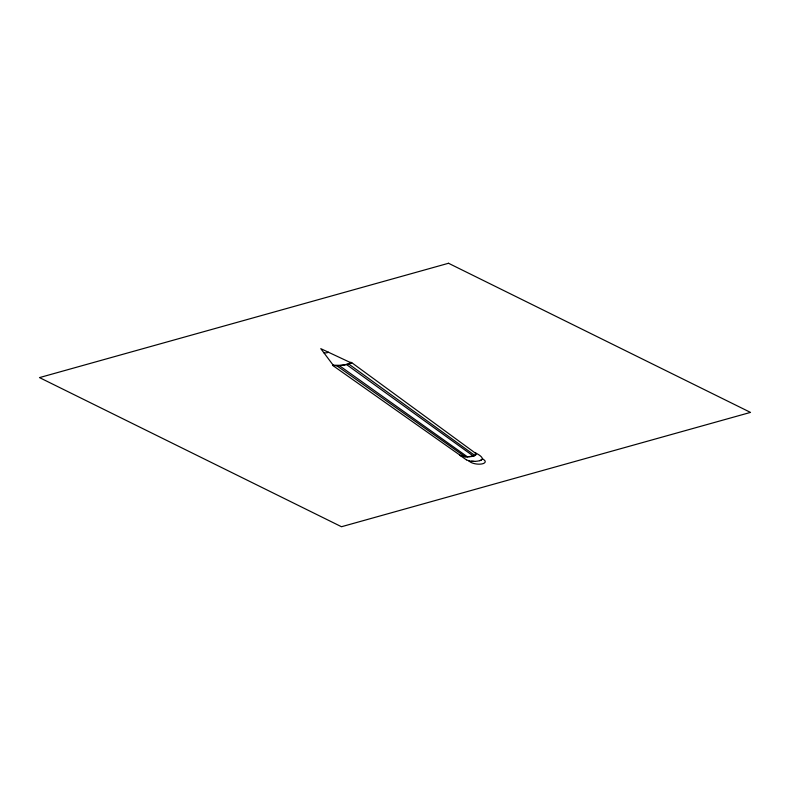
<?xml version="1.0" encoding="UTF-8"?>
<svg xmlns="http://www.w3.org/2000/svg" width="790" height="790" viewBox="0 0 790 790"><rect width="100%" height="100%" fill="white"/><g stroke="black" fill="none" stroke-linecap="round" stroke-linejoin="round"><path stroke-width="1.19" d="M474.82 461.37A12.255 4.691 6 0 0 479.816 460.61C485.88 459.099 479.421 454.744 475.629 453.045A4.424 1.699 6 0 0 474.78 452.581M332.886 364.792L332.55 365.326L460.432 455.484L465.063 456.689A9.796 3.752 6 0 0 467.374 456.788L473.279 456.047A11.08 4.236 6 0 0 474.82 455.465L475.926 453.529A4.276 1.639 6 0 0 475.462 453.075M332.649 365.385L336.866 365.78A21.31 8.157 6 0 0 338.732 365.691L348.262 364.309A23.888 9.144 6 0 0 348.904 364.141L351.738 362.798M474.76 461.37L469.981 461.074L466.574 459.958M350.296 362.343L351.382 362.422M324.028 352.903L325.362 352.913A9.253 3.535 6 0 0 327.949 352.498L328.462 352.222M459.543 454.852A4.454 1.708 6 0 0 460.076 455.396L464.007 456.62L469.23 456.778A13.716 5.244 6 0 0 472.242 456.383L474.257 455.81A8.7 3.328 6 0 0 475.728 455.01L476.271 453.904L475.629 453.045M468.49 460.718L470.435 462.071A8.66 3.318 6 0 0 473.822 463.473A8.107 3.101 6 0 0 480.132 464.135L480.508 464.105A8.018 3.071 6 0 0 483.5 463.473A8.492 3.249 6 0 0 483.964 459.81L482.443 458.654M460.076 455.396L466.357 459.82M336.866 365.78L465.063 456.689M339.394 365.651L467.374 456.788M346.682 364.654L473.279 456.047M348.904 364.141L474.82 455.455M475.926 453.529L351.678 362.63M473.832 461.38A9.559 3.654 6 0 1 471.531 461.271M481.169 460.066A10.685 4.088 6 0 1 479.658 460.649M351.066 362.847L344.41 364.95A36.221 13.864 6 0 1 341.28 365.355L333.212 365.207L320.779 348.647L351.066 362.847M448.513 263.268L39.5 377.6L341.487 526.732L750.5 412.4L448.513 263.268"/></g></svg>
